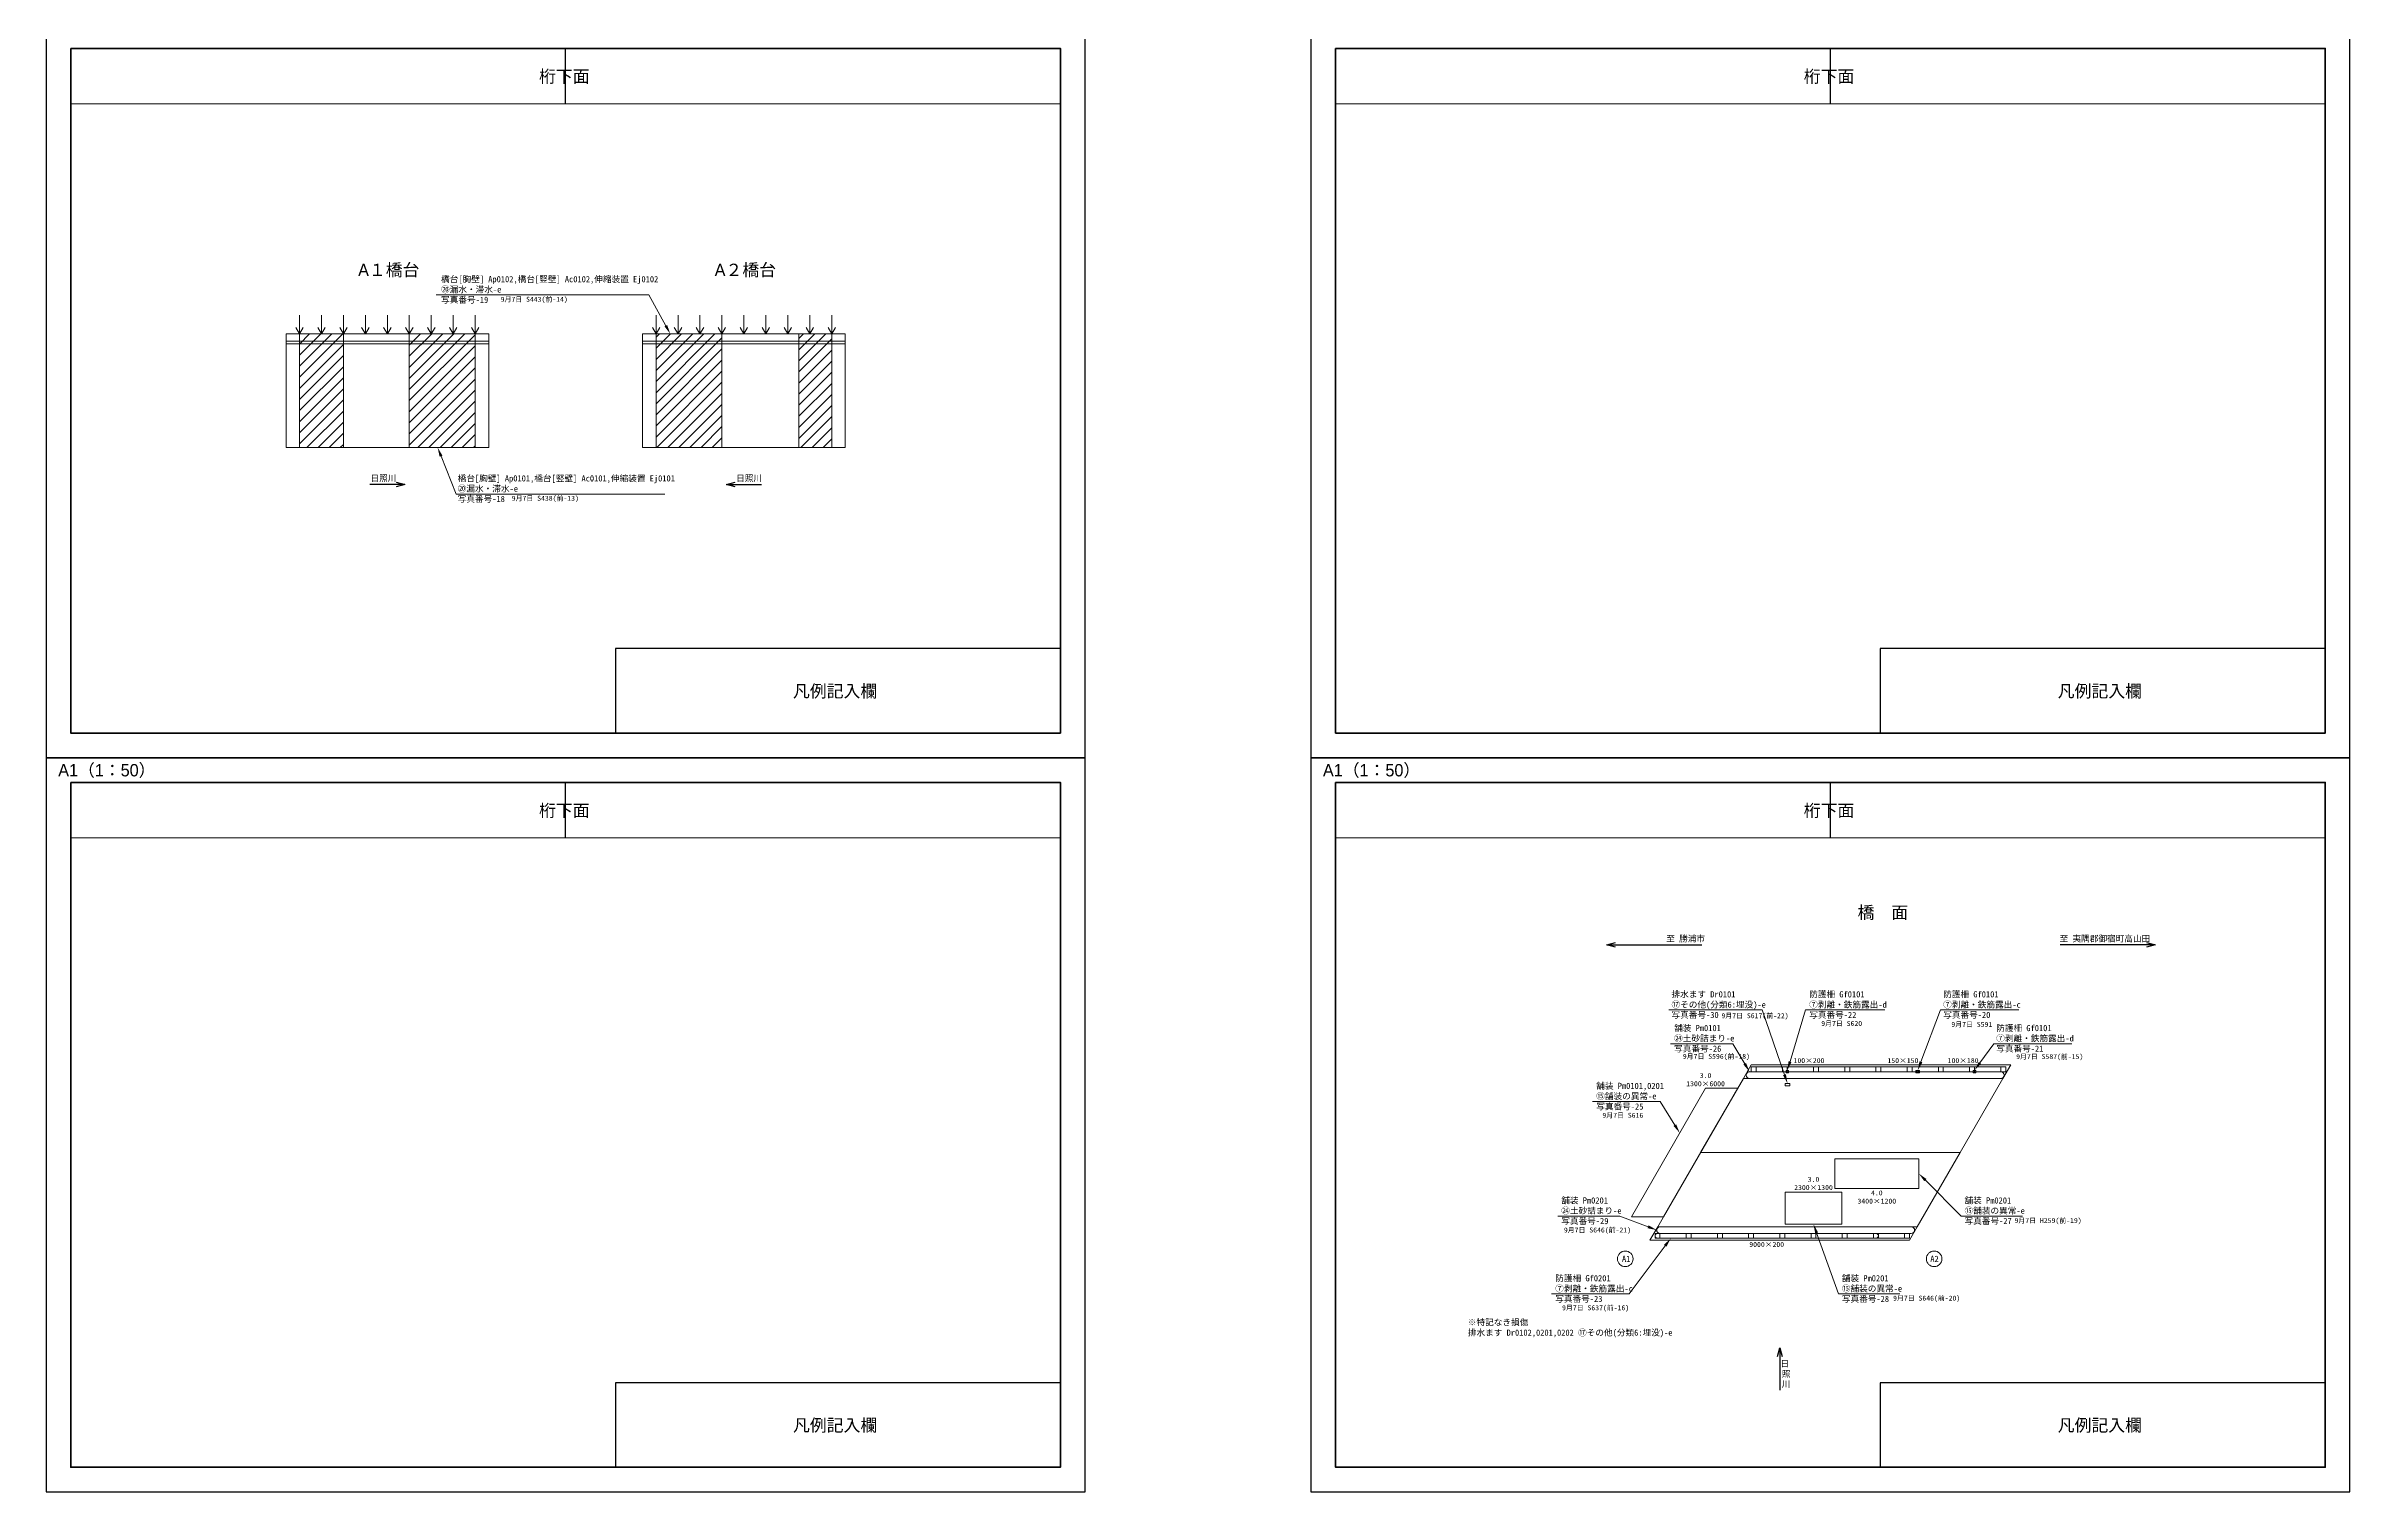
# Model space of a CAD drawing. Header units: millimetres. Extents: x 518650 to 665329, y 150326 to 246191.
# Drawn here: x 572098 to 665329, y 150326 to 208817 of the extents above; entities that cross this region are included whole.
import ezdxf
from ezdxf import colors
from ezdxf.entities.mleader import LeaderData, LeaderLine
from ezdxf.math import Vec2, Vec3

# ---------------------------------------------------------------- set-up
doc = ezdxf.new("R2010")
doc.units = ezdxf.units.MM
doc.linetypes.add('DASHED', pattern=[19.05, 12.7, -6.35])
doc.layers.get('Defpoints').update_dxf_attribs({"color": 4})
for name, color, linetype, lineweight in [('D-DCR-HCH1', 7, 'Continuous', 13), ('D-STR', 1, 'Continuous', 13), ('D-STR-HTXT', 7, 'Continuous', 13), ('D-STR-TXT', 7, 'Continuous', 13), ('D-TTL', 2, 'Continuous', 140), ('枠', 7, 'Continuous', 13)]:
    doc.layers.add(name, color=color, linetype=linetype, lineweight=lineweight)
doc.styles.add('MSゴシック', font='MS Gothic.ttf')
doc.styles.add('MtXpl__', font='MS PGothic.ttf')
doc.styles.get("Standard").update_dxf_attribs({"font": 'arial.ttf'})

# ---------------------------------------------------------------- blocks, each defined once
blk = doc.blocks.new('_Open30')
at = {"color": 0, "linetype": 'ByBlock', "lineweight": -2}
for p, q in [((-1, 0.27), (0, 0)), ((0, 0), (-1, -0.27)), ((0, 0), (-1, 0))]:
    blk.add_line(p, q, dxfattribs=at)

msp = doc.modelspace()

# ---------------------------------------------------------------- hatches: boundary and pattern name
at = {"layer": 'D-DCR-HCH1'}
h = msp.add_hatch(dxfattribs=at)
h.set_pattern_fill('ANSI31', color=256, scale=100)
h.set_pattern_definition([(45, (53448.22, 6415.74), (-224.5064, 224.5064), [])])
h.paths.add_polyline_path([(584130, 197176), (582352, 197176), (582352, 192576), (584130, 192576)])
h.paths.add_polyline_path([(589465, 197176), (586797, 197176), (586797, 192576), (589465, 192576)])
h = msp.add_hatch(dxfattribs=at)
h.set_pattern_fill('ANSI31', color=256, scale=100)
h.set_pattern_definition([(45, (53598.86, 6332.68), (-224.5064, 224.5064), [])])
h.paths.add_polyline_path([(596782, 192576), (599449, 192576), (599449, 197176), (596782, 197176)])
h.paths.add_polyline_path([(602561, 192576), (603895, 192576), (603895, 197176), (602561, 197176)])

# ---------------------------------------------------------------- linework, layer by layer
at = {"layer": 'D-DCR-HCH1', "color": 0}
msp.add_line((601044, 191076), (599630, 191076), dxfattribs=at)
at = {"layer": 'D-DCR-HCH1', "color": 1}
msp.add_line((642562, 167275), (642562, 167375), dxfattribs=at)
at = {"layer": 'D-DCR-HCH1'}
msp.add_line((650137, 167275), (650137, 167375), dxfattribs=at)
at = {"layer": 'D-DCR-HCH1', "color": 0}
for points in [[(582352, 197176), (584130, 197176), (584130, 192576), (582352, 192576)], [(586797, 197176), (589465, 197176), (589465, 192576), (586797, 192576)], [(596782, 197176), (599449, 197176), (599449, 192576), (596782, 192576)], [(603895, 197176), (602561, 197176), (602561, 192576), (603895, 192576)]]:
    msp.add_lwpolyline(points, close=True, dxfattribs=at)
at = {"layer": 'D-DCR-HCH1'}
for points in [[(651199, 167325, -1), (651199, 167055), (641031, 167055, -1), (641031, 167325), (651199, 167325)], [(647579, 161055, -1), (647579, 160785), (637411, 160785, -1), (637411, 161055), (647579, 161055)]]:
    msp.add_lwpolyline(points, format="xyb", dxfattribs=at)
at = {"layer": 'D-DCR-HCH1', "color": 1}
for points in [[(642512, 167275), (642612, 167275), (642612, 167375), (642512, 167375)], [(636254, 161457), (637554, 161457), (640554, 166653), (639254, 166653)], [(644484, 163805), (647884, 163805), (647884, 162605), (644484, 162605)], [(642471, 162455), (644771, 162455), (644771, 161155), (642471, 161155)]]:
    msp.add_lwpolyline(points, close=True, dxfattribs=at)
at = {"layer": 'D-DCR-HCH1'}
for points in [[(647762, 167375), (647912, 167375), (647912, 167275), (647762, 167275)], [(650087, 167275), (650187, 167275), (650187, 167375), (650087, 167375)], [(642469, 166750), (642669, 166750), (642669, 166850), (642469, 166850)]]:
    msp.add_lwpolyline(points, close=True, dxfattribs=at)
at = {"layer": 'D-DCR-HCH1', "linetype": 'DASHED', "ltscale": 3}
msp.add_lwpolyline([(647781, 167363), (647893, 167363), (647893, 167288), (647781, 167288)], close=True, dxfattribs=at)
at = {"layer": 'D-DCR-HCH1'}
msp.add_lwpolyline([(637308, 160585), (646146, 160585, 1), (646146, 160785), (637308, 160785, 1)], format="xyb", close=True, dxfattribs=at)
at = {"layer": 'D-STR', "color": 0}
for p, q in [((582352, 197176), (582352, 197926)), ((583241, 197176), (583241, 197926)), ((584130, 197176), (584130, 197926)), ((585019, 197176), (585019, 197926)), ((585908, 197176), (585908, 197926)), ((586797, 197176), (586797, 197926)), ((587687, 197176), (587687, 197926)), ((588576, 197176), (588576, 197926)), ((589465, 197176), (589465, 197926)), ((596782, 197176), (596782, 197926)), ((597671, 197176), (597671, 197926)), ((598560, 197176), (598560, 197926)), ((599449, 197176), (599449, 197926)), ((600338, 197176), (600338, 197926)), ((601227, 197176), (601227, 197926)), ((602116, 197176), (602116, 197926)), ((603005, 197176), (603005, 197926)), ((603895, 197176), (603895, 197926)), ((581809, 197176), (590009, 197176)), ((581809, 197176), (581809, 192576)), ((581809, 196876), (590009, 196876)), ((581809, 196776), (590009, 196776)), ((590009, 197176), (590009, 192576)), ((604437, 197176), (596237, 197176)), ((596237, 197176), (596237, 192576)), ((604437, 196876), (596237, 196876)), ((604437, 196776), (596237, 196776)), ((604437, 197176), (604437, 192576)), ((581809, 192576), (590009, 192576)), ((604437, 192576), (596237, 192576)), ((639054, 164055), (640786, 167055)), ((640786, 167055), (641103, 167605)), ((640786, 167055), (651286, 167055)), ((641103, 167605), (651603, 167605)), ((651199, 167525), (641299, 167525)), ((641299, 167325), (651199, 167325)), ((651286, 167055), (649554, 164055)), ((651603, 167605), (651286, 167055)), ((637322, 161055), (639054, 164055)), ((639054, 164055), (649554, 164055)), ((649554, 164055), (647822, 161055)), ((637004, 160505), (637322, 161055)), ((637004, 160505), (647504, 160505)), ((637322, 161055), (647822, 161055)), ((637408, 160785), (647308, 160785)), ((647308, 160585), (637408, 160585)), ((647822, 161055), (647504, 160505))]:
    msp.add_line(p, q, dxfattribs=at)
for points in [[(582202, 197436), (582352, 197176), (582502, 197436)], [(583091, 197436), (583241, 197176), (583391, 197436)], [(583980, 197436), (584130, 197176), (584280, 197436)], [(584869, 197436), (585019, 197176), (585169, 197436)], [(585758, 197436), (585908, 197176), (586058, 197436)], [(586647, 197436), (586797, 197176), (586947, 197436)], [(587537, 197436), (587687, 197176), (587837, 197436)], [(588426, 197436), (588576, 197176), (588726, 197436)], [(589315, 197436), (589465, 197176), (589615, 197436)], [(596932, 197436), (596782, 197176), (596632, 197436)], [(597821, 197436), (597671, 197176), (597521, 197436)], [(598710, 197436), (598560, 197176), (598410, 197436)], [(599599, 197436), (599449, 197176), (599299, 197436)], [(600488, 197436), (600338, 197176), (600188, 197436)], [(601377, 197436), (601227, 197176), (601077, 197436)], [(602266, 197436), (602116, 197176), (601966, 197436)], [(603155, 197436), (603005, 197176), (602855, 197436)], [(604045, 197436), (603895, 197176), (603745, 197436)]]:
    msp.add_lwpolyline(points, dxfattribs=at)
for points in [[(641099, 167325), (641299, 167325), (641299, 167525), (641099, 167525)], [(642362, 167325), (642562, 167325), (642562, 167525), (642362, 167525)], [(643624, 167325), (643824, 167325), (643824, 167525), (643624, 167525)], [(644887, 167325), (645087, 167325), (645087, 167525), (644887, 167525)], [(646149, 167325), (646349, 167325), (646349, 167525), (646149, 167525)], [(647412, 167325), (647612, 167325), (647612, 167525), (647412, 167525)], [(648674, 167325), (648874, 167325), (648874, 167525), (648674, 167525)], [(649937, 167325), (650137, 167325), (650137, 167525), (649937, 167525)], [(651199, 167325), (651399, 167325), (651399, 167525), (651199, 167525)], [(637208, 160785), (637408, 160785), (637408, 160585), (637208, 160585)], [(638471, 160785), (638671, 160785), (638671, 160585), (638471, 160585)], [(639733, 160785), (639933, 160785), (639933, 160585), (639733, 160585)], [(640996, 160785), (641196, 160785), (641196, 160585), (640996, 160585)], [(642258, 160785), (642458, 160785), (642458, 160585), (642258, 160585)], [(643521, 160785), (643721, 160785), (643721, 160585), (643521, 160585)], [(644783, 160785), (644983, 160785), (644983, 160585), (644783, 160585)], [(646046, 160785), (646246, 160785), (646246, 160585), (646046, 160585)], [(647308, 160785), (647508, 160785), (647508, 160585), (647308, 160585)]]:
    msp.add_lwpolyline(points, close=True, dxfattribs=at)
at = {"layer": 'D-STR-HTXT', "linetype": 'ByBlock', "lineweight": -2}
for p, q in [((585647, 191076), (585202, 191076)), ((600600, 191076), (601044, 191076))]:
    msp.add_line(p, q, dxfattribs=at)
for points in [[(586266, 191076), (585647, 191076)], [(599980, 191076), (600600, 191076)]]:
    msp.add_lwpolyline(points, dxfattribs=at)
at = {"layer": 'D-STR-TXT'}
for centre in [(636004, 159755), (648504, 159755)]:
    msp.add_circle(centre, 315, dxfattribs=at)
at = {"layer": 'D-TTL', "linetype": 'Continuous'}
for points in [[(573098, 208726), (613148, 208726), (613148, 181026), (573098, 181026)], [(624279, 208726), (664329, 208726), (664329, 181026), (624279, 181026)], [(573098, 179026), (613148, 179026), (613148, 151326), (573098, 151326)], [(624279, 179026), (664329, 179026), (664329, 151326), (624279, 151326)]]:
    msp.add_lwpolyline(points, close=True, dxfattribs=at)
at = {"layer": 'Defpoints'}
for p, q in [((593123, 206484), (593123, 208726)), ((644304, 206484), (644304, 208726)), ((593123, 176784), (593123, 179026)), ((644304, 176784), (644304, 179026))]:
    msp.add_line(p, q, dxfattribs=at)
at = {"layer": 'Defpoints', "linetype": 'Continuous'}
for points in [[(572098, 180026), (614148, 180026), (614148, 209726), (572098, 209726)], [(623279, 180026), (665329, 180026), (665329, 209726), (623279, 209726)], [(572098, 150326), (614148, 150326), (614148, 180026), (572098, 180026)], [(623279, 150326), (665329, 150326), (665329, 180026), (623279, 180026)]]:
    msp.add_lwpolyline(points, close=True, dxfattribs=at)
at = {"layer": 'Defpoints'}
for points in [[(595141, 181026), (613148, 181026), (613148, 184441), (595141, 184441)], [(646322, 181026), (664329, 181026), (664329, 184441), (646322, 184441)], [(595141, 151326), (613148, 151326), (613148, 154741), (595141, 154741)], [(646322, 151326), (664329, 151326), (664329, 154741), (646322, 154741)]]:
    msp.add_lwpolyline(points, close=True, dxfattribs=at)
at = {"layer": '枠'}
for points in [[(573098, 206484), (573098, 181026), (613148, 181026), (613148, 206484)], [(624279, 206484), (624279, 181026), (664329, 181026), (664329, 206484)], [(573098, 176784), (573098, 151326), (613148, 151326), (613148, 176784)], [(624279, 176784), (624279, 151326), (664329, 151326), (664329, 176784)]]:
    msp.add_lwpolyline(points, close=True, dxfattribs=at)

# ---------------------------------------------------------------- block references
at = {"layer": 'D-STR-HTXT', "lineweight": -2, "xscale": 350, "yscale": 350, "zscale": 350}
msp.add_blockref('_Open30', (586616, 191076), dxfattribs=at)
at = {"layer": 'D-STR-HTXT', "lineweight": -2, "xscale": 350, "yscale": 350, "zscale": 350, "rotation": 180}
msp.add_blockref('_Open30', (599630, 191076), dxfattribs=at)

# ---------------------------------------------------------------- texts
at = {"layer": 'D-STR-HTXT', "style": 'MSゴシック'}
for s, p in [('日照川', (585222, 191210)), ('日照川', (600021, 191210)), ('至 勝浦市', (637662, 172584)), ('至 夷隅郡御宿町高山田', (653580, 172586)), ('川', (642334, 154560)), ('日', (642291, 155393)), ('照', (642336, 154976))]:
    msp.add_text(s, height=250, dxfattribs=at).set_placement(p)
at = {"layer": 'D-STR-HTXT', "char_height": 250, "attachment_point": 7, "style": 'MSゴシック'}
for s, width, heights, insert in [('橋台[胸壁] Ap0102,橋台[竪壁] Ac0102,伸縮装置 Ej0102\\P\\pt2250;⑳漏水・滞水-e\\P\\ptz;写真番号-19', 11582.3, [1572], (588081, 198401)), ('橋台[胸壁] Ap0101,橋台[竪壁] Ac0101,伸縮装置 Ej0101\\P\\pt2250;⑳漏水・滞水-e\\P\\ptz;写真番号-18', 9532.38, [0], (588754, 190342)), ('排水ます Dr0101\\P\\pt2750;⑰その他(分類6:埋没)-e\\P\\ptz;写真番号-30', 4536.57, [0], (637873, 169469)), ('防護柵 Gf0101\\P\\pt2750;⑦剥離・鉄筋露出-c\\P\\ptz;写真番号-20', 4536.57, [0], (648869, 169469)), ('舗装 Pm0101\\P\\pt2750;㉔土砂詰まり-e\\P\\ptz;写真番号-26', 4536.57, [0], (637981, 168104)), ('防護柵 Gf0101\\P\\pt2750;⑦剥離・鉄筋露出-d\\P\\ptz;写真番号-21', 4536.57, [0], (651015, 168104)), ('舗装 Pm0201\\P\\pt2750;㉔土砂詰まり-e\\P\\ptz;写真番号-29', 4536.57, [0], (633413, 161131)), ('防護柵 Gf0201\\P⑦剥離・鉄筋露出-c\\P写真番号-23', 4536.57, [0], (633171, 157982)), ('※特記なき損傷\\P排水ます Dr0102,0201,0202 ⑰その他(分類6:埋没)-e', 12443, [0], (629632, 156578))]:
    msp.add_mtext_dynamic_manual_height_columns(s, width=width, gutter_width=25, heights=heights, dxfattribs=dict(at, insert=insert))
at = {"layer": 'D-STR-HTXT', "color": 1, "char_height": 250, "attachment_point": 7, "style": 'MSゴシック'}
for s, insert in [('防護柵 Gf0101\\P\\pt2750;⑦剥離・鉄筋露出-d\\P\\ptz;写真番号-22', (643447, 169469)), ('舗装 Pm0101,0201\\P\\pt2750;⑮舗装の異常-e\\P\\ptz;写真番号-25', (634829, 165765)), ('舗装 Pm0201\\P⑮舗装の異常-e\\P写真番号-27', (649732, 161131)), ('舗装 Pm0201\\P⑮舗装の異常-e\\P写真番号-28', (644768, 157982))]:
    msp.add_mtext_dynamic_manual_height_columns(s, width=4536.57, gutter_width=25, heights=[0], dxfattribs=dict(at, insert=insert))
at = {"layer": 'D-STR-TXT'}
for s, height, style, p in [('桁下面', 500, 'MtXpl__', (592047, 207342)), ('桁下面', 500, 'MtXpl__', (643227, 207342)), ('A１橋台', 500, 'MtXpl__', (584727, 199513)), ('A２橋台', 500, 'MtXpl__', (599155, 199513)), ('桁下面', 500, 'MtXpl__', (592047, 177642)), ('桁下面', 500, 'MtXpl__', (643227, 177642)), ('橋\u3000面', 500, 'MtXpl__', (645406, 173517)), ('A1', 250, 'MSゴシック', (635871, 159630)), ('A2', 250, 'MSゴシック', (648348, 159630))]:
    msp.add_text(s, height=height, dxfattribs=dict(at, style=style)).set_placement(p)
at = {"layer": 'D-STR-TXT', "color": 1, "char_height": 200, "attachment_point": 5, "style": 'MSゴシック'}
for s, insert in [('100×200', (643440, 167775)), ('3.0\\P1300×6000', (639254, 167003)), ('3.0\\P2300×1300', (643621, 162805)), ('4.0\\P3400×1200', (646184, 162255))]:
    msp.add_mtext_dynamic_manual_height_columns(s, width=4536.57, gutter_width=25, heights=[0], dxfattribs=dict(at, insert=insert))
at = {"layer": 'D-STR-TXT', "char_height": 200, "attachment_point": 5, "style": 'MSゴシック'}
for s, insert in [('150×150', (647240, 167775)), ('100×180', (649676, 167775)), ('9000×200', (641727, 160335))]:
    msp.add_mtext_dynamic_manual_height_columns(s, width=4536.57, gutter_width=25, heights=[0], dxfattribs=dict(at, insert=insert))
at = {"layer": 'Defpoints', "style": 'MtXpl__'}
for s, p in [('凡例記入欄', (602324, 182474)), ('凡例記入欄', (653504, 182474)), ('A1（1：50）', (572590, 179273)), ('A1（1：50）', (623770, 179273)), ('凡例記入欄', (602324, 152774)), ('凡例記入欄', (653504, 152774))]:
    msp.add_text(s, height=500, dxfattribs=at).set_placement(p)
at = {"layer": 'Defpoints', "char_height": 200, "attachment_point": 7, "style": 'MSゴシック'}
for s, insert in [('\\A1;9月7日 {\\A0;S443(前-14)}', (590493, 198421)), ('\\A1;9月7日 {\\A0;S438(前-13)}', (590943, 190372)), ('\\A1;9月7日 {\\A0;S617(前-22)}', (639896, 169437)), ('\\A1;9月7日 {\\A0;S620}', (643935, 169154)), ('\\A1;9月7日 {\\A0;S591}', (649199, 169117)), ('\\A1;9月7日 {\\A0;S596(前-18)}', (638332, 167793)), ('\\A1;9月7日 {\\A0;S587(前-15)}', (651822, 167784)), ('\\A1;9月7日 {\\A0;S616}', (635077, 165439)), ('\\A1;9月7日 {\\A0;H259(前-19)}', (651755, 161151)), ('\\A1;9月7日 {\\A0;S646(前-21)}', (633520, 160768)), ('\\A1;9月7日 {\\A0;S637(前-16)}', (633446, 157621)), ('\\A1;9月7日 {\\A0;S646(前-20)}', (646842, 158011))]:
    msp.add_mtext_dynamic_manual_height_columns(s, width=4536.57, gutter_width=25, heights=[0], dxfattribs=dict(at, insert=insert))

# ---------------------------------------------------------------- leaders
at = {"layer": 'D-STR-HTXT'}
ml = msp.add_multileader_mtext('Standard', dxfattribs=at)
ml.set_content('')
ml.set_leader_properties(color=256, linetype='ByLayer', lineweight=13)
ml.build(insert=Vec2(0, 0))
ml.multileader.update_dxf_attribs({"text_left_attachment_type": 8, "text_right_attachment_type": 5, "dogleg_length": 5000, "arrow_head_size": 375})
ctx = ml.context
ctx.base_point, ctx.char_height, ctx.arrow_head_size, ctx.landing_gap_size, ctx.plane_origin = Vec3(587884, 198755), 100, 375, 1, Vec3(600602, 197887)
ctx.left_attachment, ctx.right_attachment = 8, 5
notes = []
notes.append((ctx, [(0, (1, 1, 0), (596492, 198755), (-1, 0), 8608, [(0, [(597358, 197176)], 0, [])])]))
ctx.mtext, ml.multileader.dxf.content_type = None, 0
ml = msp.add_multileader_mtext('Standard', dxfattribs=at)
ml.set_content('')
ml.set_leader_properties(color=256, linetype='ByLayer', lineweight=13)
ml.build(insert=Vec2(0, 0))
ml.multileader.update_dxf_attribs({"text_left_attachment_type": 8, "text_right_attachment_type": 5, "dogleg_length": 5000, "arrow_head_size": 375})
ctx = ml.context
ctx.base_point, ctx.char_height, ctx.arrow_head_size, ctx.landing_gap_size, ctx.plane_origin = Vec3(597131, 190696), 100, 375, 1, Vec3(584583, 189829)
ctx.left_attachment, ctx.right_attachment = 8, 5
notes.append((ctx, [(0, (1, 1, 0), (588694, 190696), (1, 0), 8437, [(0, [(587943, 192576)], 0, [])])]))
ctx.mtext, ml.multileader.dxf.content_type = None, 0
ml = msp.add_multileader_mtext('Standard', dxfattribs=at)
ml.set_content('')
ml.set_leader_properties()
ml.set_arrow_properties(name='OPEN30')
ml.build(insert=Vec2(0, 0))
ml.multileader.update_dxf_attribs({"text_left_attachment_type": 6, "text_right_attachment_type": 6, "dogleg_length": 2000, "arrow_head_size": 350})
ctx = ml.context
ctx.base_point, ctx.char_height, ctx.arrow_head_size, ctx.landing_gap_size, ctx.plane_origin, ctx.plane_x_axis, ctx.plane_y_axis = Vec3(639103, 172455), 84, 350, 2.8, Vec3(630072, 176416), Vec3(-1, 0), Vec3(0, -1)
ctx.left_attachment, ctx.right_attachment = 6, 6
notes.append((ctx, [(0, (1, 1, 0), (636230, 172455), (1, 0), 2874, [(0, [(635260, 172455)], 0, [])])]))
ctx.mtext, ml.multileader.dxf.content_type = None, 0
ml = msp.add_multileader_mtext('Standard', dxfattribs=at)
ml.set_content('')
ml.set_leader_properties()
ml.set_arrow_properties(name='OPEN30')
ml.build(insert=Vec2(0, 0))
ml.multileader.update_dxf_attribs({"text_left_attachment_type": 6, "text_right_attachment_type": 6, "dogleg_length": 2000, "arrow_head_size": 350})
ctx = ml.context
ctx.base_point, ctx.char_height, ctx.arrow_head_size, ctx.landing_gap_size, ctx.plane_origin, ctx.plane_x_axis, ctx.plane_y_axis = Vec3(653603, 172455), 84, 350, 2.8, Vec3(662634, 176416), Vec3(-1, 0), Vec3(0, -1)
ctx.left_attachment, ctx.right_attachment = 6, 6
notes.append((ctx, [(0, (1, 1, 0), (656477, 172455), (-1, 0), 2874, [(0, [(657447, 172455)], 0, [])])]))
ctx.mtext, ml.multileader.dxf.content_type = None, 0
ml = msp.add_multileader_mtext('Standard', dxfattribs=at)
ml.set_content('')
ml.set_leader_properties(color=256, linetype='ByLayer', lineweight=13)
ml.build(insert=Vec2(0, 0))
ml.multileader.update_dxf_attribs({"text_left_attachment_type": 8, "text_right_attachment_type": 5, "dogleg_length": 5000, "arrow_head_size": 375})
ctx = ml.context
ctx.base_point, ctx.char_height, ctx.arrow_head_size, ctx.landing_gap_size, ctx.plane_origin = Vec3(637770, 169822), 100, 375, 1, Vec3(646100, 168955)
ctx.left_attachment, ctx.right_attachment = 8, 5
notes.append((ctx, [(0, (1, 1, 0), (641548, 169822), (-1, 0), 3778, [(0, [(642569, 166850)], 0, [])])]))
ctx.mtext, ml.multileader.dxf.content_type = None, 0
at = {"layer": 'D-STR-HTXT', "color": 1}
ml = msp.add_multileader_mtext('Standard', dxfattribs=at)
ml.set_content('')
ml.set_leader_properties(color=256, linetype='ByLayer', lineweight=13)
ml.build(insert=Vec2(0, 0))
ml.multileader.update_dxf_attribs({"text_left_attachment_type": 8, "text_right_attachment_type": 5, "dogleg_length": 3205, "arrow_head_size": 375})
ctx = ml.context
ctx.base_point, ctx.char_height, ctx.arrow_head_size, ctx.plane_origin = Vec3(646509, 169822), 200, 375, Vec3(634974, 168955)
ctx.left_attachment, ctx.right_attachment = 8, 5
notes.append((ctx, [(0, (1, 1, 0), (643304, 169822), (1, 0), 3205, [(0, [(642562, 167375)], 0, [])])]))
ctx.mtext, ml.multileader.dxf.content_type = None, 0
at = {"layer": 'D-STR-HTXT'}
ml = msp.add_multileader_mtext('Standard', dxfattribs=at)
ml.set_content('')
ml.set_leader_properties(color=256, linetype='ByLayer', lineweight=13)
ml.build(insert=Vec2(0, 0))
ml.multileader.update_dxf_attribs({"text_left_attachment_type": 8, "text_right_attachment_type": 5, "dogleg_length": 5000, "arrow_head_size": 375})
ctx = ml.context
ctx.base_point, ctx.char_height, ctx.arrow_head_size, ctx.landing_gap_size, ctx.plane_origin = Vec3(651931, 169822), 100, 375, 1, Vec3(640436, 168955)
ctx.left_attachment, ctx.right_attachment = 8, 5
notes.append((ctx, [(0, (1, 1, 0), (648767, 169822), (1, 0), 3164, [(0, [(647837, 167375)], 0, [])])]))
ctx.mtext, ml.multileader.dxf.content_type = None, 0
ml = msp.add_multileader_mtext('Standard', dxfattribs=at)
ml.set_content('')
ml.set_leader_properties(color=256, linetype='ByLayer', lineweight=13)
ml.build(insert=Vec2(0, 0))
ml.multileader.update_dxf_attribs({"text_left_attachment_type": 8, "text_right_attachment_type": 5, "dogleg_length": 5000, "arrow_head_size": 375})
ctx = ml.context
ctx.base_point, ctx.char_height, ctx.arrow_head_size, ctx.landing_gap_size, ctx.plane_origin = Vec3(637838, 168457), 100, 375, 1, Vec3(644909, 167590)
ctx.left_attachment, ctx.right_attachment = 8, 5
notes.append((ctx, [(0, (1, 1, 0), (640357, 168457), (-1, 0), 2519, [(0, [(641031, 167325)], 0, [])])]))
ctx.mtext, ml.multileader.dxf.content_type = None, 0
ml = msp.add_multileader_mtext('Standard', dxfattribs=at)
ml.set_content('')
ml.set_leader_properties(color=256, linetype='ByLayer', lineweight=13)
ml.build(insert=Vec2(0, 0))
ml.multileader.update_dxf_attribs({"text_left_attachment_type": 8, "text_right_attachment_type": 5, "dogleg_length": 5000, "arrow_head_size": 375})
ctx = ml.context
ctx.base_point, ctx.char_height, ctx.arrow_head_size, ctx.landing_gap_size, ctx.plane_origin = Vec3(654076, 168457), 100, 375, 1, Vec3(642582, 167590)
ctx.left_attachment, ctx.right_attachment = 8, 5
notes.append((ctx, [(0, (1, 1, 0), (650912, 168457), (1, 0), 3164, [(0, [(650137, 167375)], 0, [])])]))
ctx.mtext, ml.multileader.dxf.content_type = None, 0
at = {"layer": 'D-STR-HTXT', "color": 1}
ml = msp.add_multileader_mtext('Standard', dxfattribs=at)
ml.set_content('')
ml.set_leader_properties(color=256, linetype='ByLayer', lineweight=13)
ml.build(insert=Vec2(0, 0))
ml.multileader.update_dxf_attribs({"text_left_attachment_type": 8, "text_right_attachment_type": 5, "dogleg_length": 5000, "arrow_head_size": 375})
ctx = ml.context
ctx.base_point, ctx.char_height, ctx.arrow_head_size, ctx.landing_gap_size, ctx.plane_origin = Vec3(634682, 166118), 100, 375, 1, Vec3(641968, 165251)
ctx.left_attachment, ctx.right_attachment = 8, 5
notes.append((ctx, [(0, (1, 1, 0), (637415, 166118), (-1, 0), 2733, [(0, [(638210, 164845)], 0, [])])]))
ctx.mtext, ml.multileader.dxf.content_type = None, 0
ml = msp.add_multileader_mtext('Standard', dxfattribs=at)
ml.set_content('')
ml.set_leader_properties(color=256, linetype='ByLayer', lineweight=13)
ml.build(insert=Vec2(0, 0))
ml.multileader.update_dxf_attribs({"text_left_attachment_type": 8, "text_right_attachment_type": 5, "dogleg_length": 5000, "arrow_head_size": 375})
ctx = ml.context
ctx.base_point, ctx.char_height, ctx.arrow_head_size, ctx.landing_gap_size, ctx.plane_origin = Vec3(652078, 161485), 100, 375, 1, Vec3(641269, 160617)
ctx.left_attachment, ctx.right_attachment = 8, 5
notes.append((ctx, [(0, (1, 1, 0), (649600, 161485), (1, 0), 2479, [(0, [(647884, 163205)], 0, [])])]))
ctx.mtext, ml.multileader.dxf.content_type = None, 0
at = {"layer": 'D-STR-HTXT'}
ml = msp.add_multileader_mtext('Standard', dxfattribs=at)
ml.set_content('')
ml.set_leader_properties(color=256, linetype='ByLayer', lineweight=13)
ml.build(insert=Vec2(0, 0))
ml.multileader.update_dxf_attribs({"text_left_attachment_type": 8, "text_right_attachment_type": 5, "dogleg_length": 5000, "arrow_head_size": 375})
ctx = ml.context
ctx.base_point, ctx.char_height, ctx.arrow_head_size, ctx.landing_gap_size, ctx.plane_origin = Vec3(633270, 161485), 100, 375, 1, Vec3(640341, 160617)
ctx.left_attachment, ctx.right_attachment = 8, 5
notes.append((ctx, [(0, (1, 1, 0), (635789, 161485), (-1, 0), 2519, [(0, [(637276, 160920)], 0, [])])]))
ctx.mtext, ml.multileader.dxf.content_type = None, 0
ml = msp.add_multileader_mtext('Standard', dxfattribs=at)
ml.set_content('')
ml.set_leader_properties(color=256, linetype='ByLayer', lineweight=13)
ml.build(insert=Vec2(0, 0))
ml.multileader.update_dxf_attribs({"text_left_attachment_type": 8, "text_right_attachment_type": 5, "dogleg_length": 5000, "arrow_head_size": 375})
ctx = ml.context
ctx.base_point, ctx.char_height, ctx.arrow_head_size, ctx.landing_gap_size, ctx.plane_origin = Vec3(633024, 158335), 100, 375, 1, Vec3(641791, 157468)
ctx.left_attachment, ctx.right_attachment = 8, 5
notes.append((ctx, [(0, (1, 1, 0), (636161, 158335), (-1, 0), 3137, [(0, [(637847, 160585)], 0, [])])]))
ctx.mtext, ml.multileader.dxf.content_type = None, 0
at = {"layer": 'D-STR-HTXT', "color": 1}
ml = msp.add_multileader_mtext('Standard', dxfattribs=at)
ml.set_content('')
ml.set_leader_properties(color=256, linetype='ByLayer', lineweight=13)
ml.build(insert=Vec2(0, 0))
ml.multileader.update_dxf_attribs({"text_left_attachment_type": 8, "text_right_attachment_type": 5, "dogleg_length": 5000, "arrow_head_size": 375})
ctx = ml.context
ctx.base_point, ctx.char_height, ctx.arrow_head_size, ctx.landing_gap_size, ctx.plane_origin = Vec3(647114, 158335), 100, 375, 1, Vec3(636305, 157468)
ctx.left_attachment, ctx.right_attachment = 8, 5
notes.append((ctx, [(0, (1, 1, 0), (644635, 158335), (1, 0), 2479, [(0, [(643621, 161155)], 0, [])])]))
ctx.mtext, ml.multileader.dxf.content_type = None, 0
at = {"layer": 'D-STR-HTXT'}
ml = msp.add_multileader_mtext('Standard', dxfattribs=at)
ml.set_content('')
ml.set_leader_properties()
ml.set_arrow_properties(name='OPEN30')
ml.build(insert=Vec2(0, 0))
ml.multileader.update_dxf_attribs({"text_left_attachment_type": 6, "text_right_attachment_type": 6, "dogleg_length": 2000, "arrow_head_size": 350})
ctx = ml.context
ctx.base_point, ctx.char_height, ctx.arrow_head_size, ctx.landing_gap_size, ctx.plane_origin, ctx.plane_x_axis, ctx.plane_y_axis = Vec3(642254, 154441), 84, 350, 2.8, Vec3(646215, 161343), Vec3(0, 1), Vec3(-1, 0)
ctx.left_attachment, ctx.right_attachment = 6, 6
notes.append((ctx, [(0, (1, 1, 0), (642254, 155185), (0, -1), 745, [(0, [(642254, 156155)], 0, [])])]))
ctx.mtext, ml.multileader.dxf.content_type = None, 0
for ctx, leaders in notes:
    for number, flags, end, landing, length, lines in leaders:
        leader = LeaderData()
        leader.index, (leader.has_last_leader_line, leader.has_dogleg_vector, leader.attachment_direction) = number, flags
        leader.last_leader_point, leader.dogleg_vector, leader.dogleg_length = Vec3(end), Vec3(landing), length
        for number, points, colour, breaks in lines:
            line = LeaderLine()
            line.index, line.vertices, line.color, line.breaks = number, Vec3.list(points), colors.encode_raw_color(colour), breaks
            leader.lines.append(line)
        ctx.leaders.append(leader)

doc.saveas('drawing.dxf')
